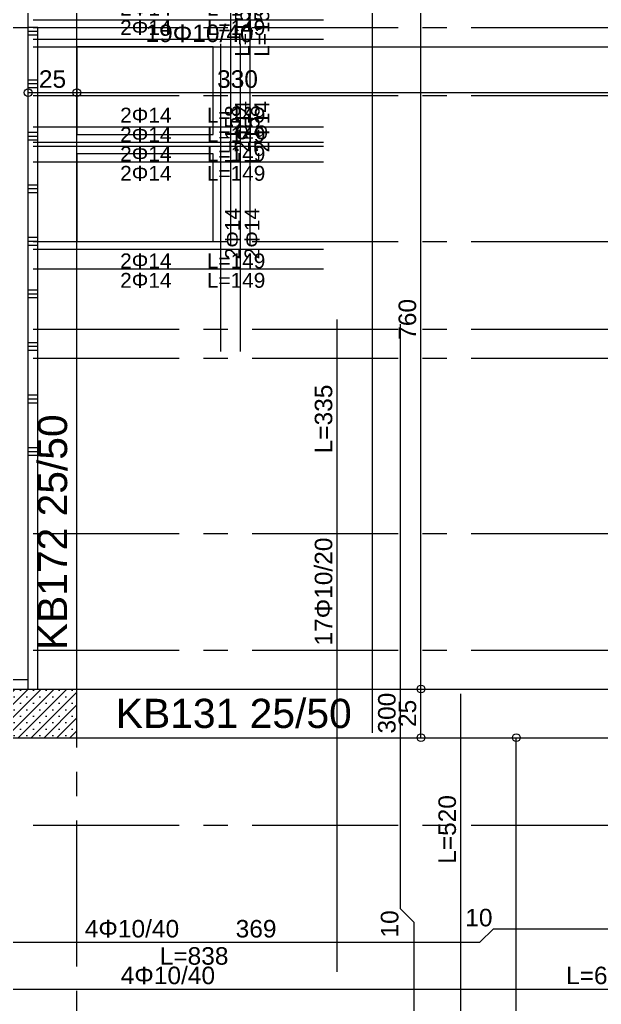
# Model space of a CAD drawing. Header units: millimetres. Extents: x 2232 to 85269, y -3593 to 5869.
# Drawn here: x 42472 to 42771, y 3720 to 4226 of the extents above; entities that cross this region are included whole.
import ezdxf

# ---------------------------------------------------------------- set-up
doc = ezdxf.new("R2010")
doc.units = ezdxf.units.MM
for name, pattern in [('CENTER2', [112.5, 75, -12.5, 12.5, -12.5]), ('DASHDOT2', [12.7, 6.35, -3.175, 0, -3.175]), ('HIDDEN2', [18.75, 12.5, -6.25])]:
    doc.linetypes.add(name, pattern=pattern)
doc.layers.add('aks', color=251, linetype='DASHDOT2', lineweight=35)
for name, color, linetype in [('Donatı Topl. Uzun. Yazısı', 7, 'Continuous'), ('Donatı Uz. Yazısı', 7, 'Continuous'), ('Donatı Yazısı', 7, 'Continuous'), ('Donatı Çizgisi', 7, 'Continuous'), ('Döşeme Boşluğu', 7, 'Continuous'), ('Kiriş', 7, 'Continuous'), ('Merdiven', 7, 'Continuous'), ('Panel', 7, 'Continuous'), ('Standart', 7, 'Continuous'), ('Statik Döşeme Kenarı', 7, 'Continuous'), ('Ölçülendirme', 7, 'Continuous')]:
    doc.layers.add(name, color=color, linetype=linetype)
doc.styles.add('arial_1_18', font='arial.ttf', dxfattribs={"height": 0.2})

# ---------------------------------------------------------------- blocks, each defined once
blk = doc.blocks.new('IDE128Entity13')
at = {"layer": 'Döşeme Boşluğu', "color": 8, "linetype": 'Continuous', "lineweight": -3}
blk.add_lwpolyline([(2110, 1015), (2180, 1015)], dxfattribs=at)
blk = doc.blocks.new('IDE128Entity14')
at = {"layer": 'Döşeme Boşluğu', "color": 8, "linetype": 'Continuous', "lineweight": -3}
blk.add_lwpolyline([(2180, 1015), (2180, 1060)], dxfattribs=at)
blk = doc.blocks.new('IDE128Entity15')
at = {"layer": 'Döşeme Boşluğu', "color": 8, "linetype": 'Continuous', "lineweight": -3}
blk.add_lwpolyline([(2180, 1060), (2110, 1060)], dxfattribs=at)
blk = doc.blocks.new('IDE128Entity16')
at = {"layer": 'Döşeme Boşluğu', "color": 8, "linetype": 'Continuous', "lineweight": -3}
blk.add_lwpolyline([(2110, 1060), (2110, 1015)], dxfattribs=at)
blk = doc.blocks.new('IDE128Entity17')
at = {"layer": 'Donatı Çizgisi', "color": 5, "linetype": 'Continuous', "lineweight": 5}
blk.add_lwpolyline([(2087.5, 1064), (2236.59, 1064)], dxfattribs=at)
at = {"layer": 'Donatı Topl. Uzun. Yazısı', "color": 1, "linetype": 'Continuous', "lineweight": 5, "style": 'arial_1_18'}
blk.add_text('L=149', height=7.65, dxfattribs=at).set_placement((2176.76, 1066.12))
at = {"layer": 'Donatı Yazısı', "color": 5, "linetype": 'Continuous', "lineweight": 5, "style": 'arial_1_18'}
blk.add_text('2Φ14', height=7.65, dxfattribs=at).set_placement((2132.23, 1066.12))
blk = doc.blocks.new('IDE128Entity18')
at = {"layer": 'Donatı Çizgisi', "color": 5, "linetype": 'Continuous', "lineweight": 5}
blk.add_lwpolyline([(2087.5, 1074), (2236.59, 1074)], dxfattribs=at)
at = {"layer": 'Donatı Topl. Uzun. Yazısı', "color": 1, "linetype": 'Continuous', "lineweight": 5, "style": 'arial_1_18'}
blk.add_text('L=149', height=7.65, dxfattribs=at).set_placement((2176.76, 1076.12))
at = {"layer": 'Donatı Yazısı', "color": 5, "linetype": 'Continuous', "lineweight": 5, "style": 'arial_1_18'}
blk.add_text('2Φ14', height=7.65, dxfattribs=at).set_placement((2132.23, 1076.12))
blk = doc.blocks.new('IDE128Entity19')
at = {"layer": 'Donatı Çizgisi', "color": 5, "linetype": 'Continuous', "lineweight": 5}
blk.add_lwpolyline([(2184, 958.41), (2184, 1116.59)], dxfattribs=at)
at = {"layer": 'Donatı Topl. Uzun. Yazısı', "color": 1, "linetype": 'Continuous', "lineweight": 5, "style": 'arial_1_18'}
blk.add_text('L=158', height=7.65, rotation=90, dxfattribs=at).set_placement((2193.78, 1054.94))
at = {"layer": 'Donatı Yazısı', "color": 5, "linetype": 'Continuous', "lineweight": 5, "style": 'arial_1_18'}
blk.add_text('2Φ14', height=7.65, rotation=90, dxfattribs=at).set_placement((2193.78, 1005.86))
blk = doc.blocks.new('IDE128Entity20')
at = {"layer": 'Donatı Çizgisi', "color": 5, "linetype": 'Continuous', "lineweight": 5}
blk.add_lwpolyline([(2194, 958.41), (2194, 1116.59)], dxfattribs=at)
at = {"layer": 'Donatı Topl. Uzun. Yazısı', "color": 1, "linetype": 'Continuous', "lineweight": 5, "style": 'arial_1_18'}
blk.add_text('L=158', height=7.65, rotation=90, dxfattribs=at).set_placement((2203.78, 1054.94))
at = {"layer": 'Donatı Yazısı', "color": 5, "linetype": 'Continuous', "lineweight": 5, "style": 'arial_1_18'}
blk.add_text('2Φ14', height=7.65, rotation=90, dxfattribs=at).set_placement((2203.78, 1005.86))
blk = doc.blocks.new('IDE128Entity21')
at = {"layer": 'Donatı Çizgisi', "color": 5, "linetype": 'Continuous', "lineweight": 5}
blk.add_lwpolyline([(2087.5, 1011), (2236.59, 1011)], dxfattribs=at)
at = {"layer": 'Donatı Topl. Uzun. Yazısı', "color": 1, "linetype": 'Continuous', "lineweight": 5, "style": 'arial_1_18'}
blk.add_text('L=149', height=7.65, dxfattribs=at).set_placement((2176.76, 1001.22))
at = {"layer": 'Donatı Yazısı', "color": 5, "linetype": 'Continuous', "lineweight": 5, "style": 'arial_1_18'}
blk.add_text('2Φ14', height=7.65, dxfattribs=at).set_placement((2132.23, 1001.22))
blk = doc.blocks.new('IDE128Entity22')
at = {"layer": 'Donatı Çizgisi', "color": 5, "linetype": 'Continuous', "lineweight": 5}
blk.add_lwpolyline([(2087.5, 1001), (2236.59, 1001)], dxfattribs=at)
at = {"layer": 'Donatı Topl. Uzun. Yazısı', "color": 1, "linetype": 'Continuous', "lineweight": 5, "style": 'arial_1_18'}
blk.add_text('L=149', height=7.65, dxfattribs=at).set_placement((2176.76, 991.22))
at = {"layer": 'Donatı Yazısı', "color": 5, "linetype": 'Continuous', "lineweight": 5, "style": 'arial_1_18'}
blk.add_text('2Φ14', height=7.65, dxfattribs=at).set_placement((2132.23, 991.22))
blk = doc.blocks.new('IDE128Entity23')
at = {"layer": 'Döşeme Boşluğu', "color": 8, "linetype": 'Continuous', "lineweight": -3}
blk.add_lwpolyline([(2110, 1070), (2180, 1070)], dxfattribs=at)
blk = doc.blocks.new('IDE128Entity24')
at = {"layer": 'Döşeme Boşluğu', "color": 8, "linetype": 'Continuous', "lineweight": -3}
blk.add_lwpolyline([(2180, 1070), (2180, 1115)], dxfattribs=at)
blk = doc.blocks.new('IDE128Entity25')
at = {"layer": 'Döşeme Boşluğu', "color": 8, "linetype": 'Continuous', "lineweight": -3}
blk.add_lwpolyline([(2180, 1115), (2110, 1115)], dxfattribs=at)
blk = doc.blocks.new('IDE128Entity26')
at = {"layer": 'Döşeme Boşluğu', "color": 8, "linetype": 'Continuous', "lineweight": -3}
blk.add_lwpolyline([(2110, 1115), (2110, 1070)], dxfattribs=at)
blk = doc.blocks.new('IDE128Entity27')
at = {"layer": 'Donatı Çizgisi', "color": 5, "linetype": 'Continuous', "lineweight": 5}
blk.add_lwpolyline([(2087.5, 1119), (2236.59, 1119)], dxfattribs=at)
at = {"layer": 'Donatı Topl. Uzun. Yazısı', "color": 1, "linetype": 'Continuous', "lineweight": 5, "style": 'arial_1_18'}
blk.add_text('L=149', height=7.65, dxfattribs=at).set_placement((2176.76, 1121.12))
at = {"layer": 'Donatı Yazısı', "color": 5, "linetype": 'Continuous', "lineweight": 5, "style": 'arial_1_18'}
blk.add_text('2Φ14', height=7.65, dxfattribs=at).set_placement((2132.23, 1121.12))
blk = doc.blocks.new('IDE128Entity28')
at = {"layer": 'Donatı Çizgisi', "color": 5, "linetype": 'Continuous', "lineweight": 5}
blk.add_lwpolyline([(2087.5, 1129), (2236.59, 1129)], dxfattribs=at)
at = {"layer": 'Donatı Topl. Uzun. Yazısı', "color": 1, "linetype": 'Continuous', "lineweight": 5, "style": 'arial_1_18'}
blk.add_text('L=149', height=7.65, dxfattribs=at).set_placement((2176.76, 1131.12))
at = {"layer": 'Donatı Yazısı', "color": 5, "linetype": 'Continuous', "lineweight": 5, "style": 'arial_1_18'}
blk.add_text('2Φ14', height=7.65, dxfattribs=at).set_placement((2132.23, 1131.12))
blk = doc.blocks.new('IDE128Entity29')
at = {"layer": 'Donatı Çizgisi', "color": 5, "linetype": 'Continuous', "lineweight": 5}
blk.add_lwpolyline([(2189, 1013.41), (2189, 1171.59)], dxfattribs=at)
at = {"layer": 'Donatı Topl. Uzun. Yazısı', "color": 1, "linetype": 'Continuous', "lineweight": 5, "style": 'arial_1_18'}
blk.add_text('L=158', height=7.65, rotation=90, dxfattribs=at).set_placement((2198.78, 1109.94))
at = {"layer": 'Donatı Yazısı', "color": 5, "linetype": 'Continuous', "lineweight": 5, "style": 'arial_1_18'}
blk.add_text('2Φ14', height=7.65, rotation=90, dxfattribs=at).set_placement((2198.78, 1060.86))
blk = doc.blocks.new('IDE128Entity30')
at = {"layer": 'Donatı Çizgisi', "color": 5, "linetype": 'Continuous', "lineweight": 5}
blk.add_lwpolyline([(2199, 1013.41), (2199, 1171.59)], dxfattribs=at)
at = {"layer": 'Donatı Topl. Uzun. Yazısı', "color": 1, "linetype": 'Continuous', "lineweight": 5, "style": 'arial_1_18'}
blk.add_text('L=158', height=7.65, rotation=90, dxfattribs=at).set_placement((2208.78, 1109.94))
at = {"layer": 'Donatı Yazısı', "color": 5, "linetype": 'Continuous', "lineweight": 5, "style": 'arial_1_18'}
blk.add_text('2Φ14', height=7.65, rotation=90, dxfattribs=at).set_placement((2208.78, 1060.86))
blk = doc.blocks.new('IDE128Entity31')
at = {"layer": 'Donatı Çizgisi', "color": 5, "linetype": 'Continuous', "lineweight": 5}
blk.add_lwpolyline([(2087.5, 1066), (2236.59, 1066)], dxfattribs=at)
at = {"layer": 'Donatı Topl. Uzun. Yazısı', "color": 1, "linetype": 'Continuous', "lineweight": 5, "style": 'arial_1_18'}
blk.add_text('L=149', height=7.65, dxfattribs=at).set_placement((2176.76, 1056.22))
at = {"layer": 'Donatı Yazısı', "color": 5, "linetype": 'Continuous', "lineweight": 5, "style": 'arial_1_18'}
blk.add_text('2Φ14', height=7.65, dxfattribs=at).set_placement((2132.23, 1056.22))
blk = doc.blocks.new('IDE128Entity32')
at = {"layer": 'Donatı Çizgisi', "color": 5, "linetype": 'Continuous', "lineweight": 5}
blk.add_lwpolyline([(2087.5, 1056), (2236.59, 1056)], dxfattribs=at)
at = {"layer": 'Donatı Topl. Uzun. Yazısı', "color": 1, "linetype": 'Continuous', "lineweight": 5, "style": 'arial_1_18'}
blk.add_text('L=149', height=7.65, dxfattribs=at).set_placement((2176.76, 1046.22))
at = {"layer": 'Donatı Yazısı', "color": 5, "linetype": 'Continuous', "lineweight": 5, "style": 'arial_1_18'}
blk.add_text('2Φ14', height=7.65, dxfattribs=at).set_placement((2132.23, 1046.22))
blk = doc.blocks.new('IDE128Entity60')
at = {"layer": 'Statik Döşeme Kenarı', "color": 1, "linetype": 'Continuous', "lineweight": 5}
blk.add_lwpolyline([(1825, 1125), (2085, 1125)], dxfattribs=at)
blk = doc.blocks.new('IDE128Entity115')
at = {"layer": 'Kiriş', "color": 4, "linetype": 'Continuous', "lineweight": 5}
blk.add_lwpolyline([(2110, 760), (2440, 760)], dxfattribs=at)
blk = doc.blocks.new('IDE128Entity116')
at = {"layer": 'Kiriş', "color": 4, "linetype": 'Continuous', "lineweight": 5}
blk.add_lwpolyline([(2110, 785), (2440, 785)], dxfattribs=at)
blk = doc.blocks.new('IDE128Entity117')
at = {"layer": 'Kiriş', "color": 159, "linetype": 'Continuous', "lineweight": 5, "style": 'arial_1_18'}
blk.add_text('KB131 25/50', height=15, dxfattribs=at).set_placement((2130, 765))
blk = doc.blocks.new('IDE128Entity130')
at = {"layer": 'Kiriş', "color": 4, "linetype": 'Continuous', "lineweight": 5}
blk.add_lwpolyline([(2110, 785), (2110, 1315)], dxfattribs=at)
blk = doc.blocks.new('IDE128Entity131')
at = {"layer": 'Kiriş', "color": 4, "linetype": 'Continuous', "lineweight": 5}
blk.add_lwpolyline([(2085, 785), (2085, 1125)], dxfattribs=at)
blk = doc.blocks.new('IDE128Entity132')
at = {"layer": 'Kiriş', "color": 4, "linetype": 'Continuous', "lineweight": 5}
blk.add_lwpolyline([(2085, 1125), (2085, 1315)], dxfattribs=at)
blk = doc.blocks.new('IDE128Entity133')
at = {"layer": 'Kiriş', "color": 159, "linetype": 'Continuous', "lineweight": 5, "style": 'arial_1_18'}
blk.add_text('KB172 25/50', height=15, rotation=90, dxfattribs=at).set_placement((2105, 805))
blk = doc.blocks.new('IDE128Entity328')
at = {"layer": 'Panel', "linetype": 'Continuous', "lineweight": 5}
h = blk.add_hatch(dxfattribs=at)
h.set_pattern_fill('SACNCR', color=163, scale=50, style=0)
h.set_pattern_definition([(45, (0, 0), (-3.314563, 3.314563), []), (45, (3.3146, 0), (-3.314563, 3.314563), [0, -4.6875])])
h.paths.add_polyline_path([(1800, 785), (2110, 785), (2110, 760), (1800, 760)])
blk = doc.blocks.new('IDE128Entity330')
at = {"layer": 'Panel', "color": 164, "linetype": 'Continuous', "lineweight": -3}
blk.add_lwpolyline([(1800, 760), (2110, 760)], dxfattribs=at)
blk = doc.blocks.new('IDE128Entity331')
at = {"layer": 'Panel', "color": 164, "linetype": 'Continuous', "lineweight": -3}
blk.add_lwpolyline([(2110, 760), (2110, 785)], dxfattribs=at)
blk = doc.blocks.new('IDE128Entity332')
at = {"layer": 'Panel', "color": 164, "linetype": 'Continuous', "lineweight": -3}
blk.add_lwpolyline([(1800, 785), (2110, 785)], dxfattribs=at)
blk = doc.blocks.new('IDE128Entity531')
at = {"layer": 'aks', "color": 251, "linetype": 'CENTER2', "lineweight": -3}
blk.add_lwpolyline([(-50, 805), (3260, 805)], dxfattribs=at)
blk = doc.blocks.new('IDE128Entity538')
at = {"layer": 'aks', "color": 251, "linetype": 'CENTER2', "lineweight": -3}
blk.add_lwpolyline([(-50, 955), (3260, 955)], dxfattribs=at)
blk = doc.blocks.new('IDE128Entity559')
at = {"layer": 'aks', "color": 251, "linetype": 'CENTER2', "lineweight": -3}
blk.add_lwpolyline([(-50, 760), (3260, 760)], dxfattribs=at)
blk = doc.blocks.new('IDE128Entity566')
at = {"layer": 'aks', "color": 251, "linetype": 'CENTER2', "lineweight": -3}
blk.add_lwpolyline([(-50, 1015), (3260, 1015)], dxfattribs=at)
blk = doc.blocks.new('IDE128Entity573')
at = {"layer": 'aks', "color": 251, "linetype": 'CENTER2', "lineweight": -3}
blk.add_lwpolyline([(-50, 1125), (3260, 1125)], dxfattribs=at)
blk = doc.blocks.new('IDE128Entity580')
at = {"layer": 'aks', "color": 251, "linetype": 'CENTER2', "lineweight": -3}
blk.add_lwpolyline([(-50, 970), (3260, 970)], dxfattribs=at)
blk = doc.blocks.new('IDE128Entity587')
at = {"layer": 'aks', "color": 251, "linetype": 'CENTER2', "lineweight": -3}
blk.add_lwpolyline([(-50, 715), (3260, 715)], dxfattribs=at)
blk = doc.blocks.new('IDE128Entity594')
at = {"layer": 'aks', "color": 251, "linetype": 'CENTER2', "lineweight": -3}
blk.add_lwpolyline([(-50, 865), (3260, 865)], dxfattribs=at)
blk = doc.blocks.new('IDE128Entity601')
at = {"layer": 'aks', "color": 251, "linetype": 'CENTER2', "lineweight": -3}
blk.add_lwpolyline([(-50, 1090), (3260, 1090)], dxfattribs=at)
blk = doc.blocks.new('IDE128Entity657')
at = {"layer": 'aks', "color": 251, "linetype": 'CENTER2', "lineweight": -3}
blk.add_lwpolyline([(2110, 80), (2110, 2250)], dxfattribs=at)
blk = doc.blocks.new('IDE128Entity803')
at = {"layer": 'Merdiven', "color": 171, "linetype": 'Continuous', "lineweight": -3}
blk.add_lwpolyline([(1830, 790), (2085, 790)], dxfattribs=at)
blk = doc.blocks.new('IDE128Entity806')
at = {"layer": 'Merdiven', "color": 171, "linetype": 'Continuous', "lineweight": -3}
blk.add_lwpolyline([(2085, 790), (2085, 909)], dxfattribs=at)
blk = doc.blocks.new('IDE128Entity814')
at = {"layer": 'Merdiven', "color": 171, "linetype": 'Continuous', "lineweight": -3}
blk.add_lwpolyline([(2085, 909), (2085, 1125)], dxfattribs=at)
blk = doc.blocks.new('IDE128Entity815')
at = {"layer": 'Merdiven', "color": 171, "linetype": 'Continuous', "lineweight": -3}
blk.add_lwpolyline([(2075, 1125), (2085, 1125)], dxfattribs=at)
blk = doc.blocks.new('IDE128Entity896')
at = {"layer": 'Merdiven', "color": 171, "linetype": 'Continuous', "lineweight": -3}
blk.add_lwpolyline([(1820, 785), (2090, 785)], dxfattribs=at)
blk = doc.blocks.new('IDE128Entity897')
at = {"layer": 'Merdiven', "color": 171, "linetype": 'Continuous', "lineweight": -3}
blk.add_lwpolyline([(2090, 785), (2090, 909)], dxfattribs=at)
blk = doc.blocks.new('IDE128Entity899')
at = {"layer": 'Merdiven', "color": 171, "linetype": 'Continuous', "lineweight": -3}
blk.add_lwpolyline([(2090, 909), (2085, 909)], dxfattribs=at)
blk = doc.blocks.new('IDE128Entity904')
at = {"layer": 'Merdiven', "color": 171, "linetype": 'HIDDEN2', "lineweight": -3}
blk.add_lwpolyline([(2090, 909), (2085, 909)], dxfattribs=at)
blk = doc.blocks.new('IDE128Entity907')
at = {"layer": 'Merdiven', "color": 171, "linetype": 'HIDDEN2', "lineweight": -3}
blk.add_lwpolyline([(2090, 936), (2085, 936)], dxfattribs=at)
blk = doc.blocks.new('IDE128Entity910')
at = {"layer": 'Merdiven', "color": 171, "linetype": 'HIDDEN2', "lineweight": -3}
blk.add_lwpolyline([(2090, 963), (2085, 963)], dxfattribs=at)
blk = doc.blocks.new('IDE128Entity913')
at = {"layer": 'Merdiven', "color": 171, "linetype": 'HIDDEN2', "lineweight": -3}
blk.add_lwpolyline([(2090, 990), (2085, 990)], dxfattribs=at)
blk = doc.blocks.new('IDE128Entity916')
at = {"layer": 'Merdiven', "color": 171, "linetype": 'HIDDEN2', "lineweight": -3}
blk.add_lwpolyline([(2090, 1017), (2085, 1017)], dxfattribs=at)
blk = doc.blocks.new('IDE128Entity919')
at = {"layer": 'Merdiven', "color": 171, "linetype": 'HIDDEN2', "lineweight": -3}
blk.add_lwpolyline([(2090, 1044), (2085, 1044)], dxfattribs=at)
blk = doc.blocks.new('IDE128Entity922')
at = {"layer": 'Merdiven', "color": 171, "linetype": 'HIDDEN2', "lineweight": -3}
blk.add_lwpolyline([(2090, 1071), (2085, 1071)], dxfattribs=at)
blk = doc.blocks.new('IDE128Entity925')
at = {"layer": 'Merdiven', "color": 171, "linetype": 'HIDDEN2', "lineweight": -3}
blk.add_lwpolyline([(2090, 1098), (2085, 1098)], dxfattribs=at)
blk = doc.blocks.new('IDE128Entity928')
at = {"layer": 'Merdiven', "color": 171, "linetype": 'HIDDEN2', "lineweight": -3}
blk.add_lwpolyline([(2090, 1125), (2085, 1125)], dxfattribs=at)
blk = doc.blocks.new('IDE128Entity931')
at = {"layer": 'Merdiven', "color": 171, "linetype": 'HIDDEN2', "lineweight": -3}
blk.add_lwpolyline([(2090, 907), (2085, 907)], dxfattribs=at)
blk = doc.blocks.new('IDE128Entity933')
at = {"layer": 'Merdiven', "color": 171, "linetype": 'HIDDEN2', "lineweight": -3}
blk.add_lwpolyline([(2090, 934), (2085, 934)], dxfattribs=at)
blk = doc.blocks.new('IDE128Entity935')
at = {"layer": 'Merdiven', "color": 171, "linetype": 'HIDDEN2', "lineweight": -3}
blk.add_lwpolyline([(2090, 961), (2085, 961)], dxfattribs=at)
blk = doc.blocks.new('IDE128Entity937')
at = {"layer": 'Merdiven', "color": 171, "linetype": 'HIDDEN2', "lineweight": -3}
blk.add_lwpolyline([(2090, 988), (2085, 988)], dxfattribs=at)
blk = doc.blocks.new('IDE128Entity939')
at = {"layer": 'Merdiven', "color": 171, "linetype": 'HIDDEN2', "lineweight": -3}
blk.add_lwpolyline([(2090, 1015), (2085, 1015)], dxfattribs=at)
blk = doc.blocks.new('IDE128Entity941')
at = {"layer": 'Merdiven', "color": 171, "linetype": 'HIDDEN2', "lineweight": -3}
blk.add_lwpolyline([(2090, 1042), (2085, 1042)], dxfattribs=at)
blk = doc.blocks.new('IDE128Entity943')
at = {"layer": 'Merdiven', "color": 171, "linetype": 'HIDDEN2', "lineweight": -3}
blk.add_lwpolyline([(2090, 1069), (2085, 1069)], dxfattribs=at)
blk = doc.blocks.new('IDE128Entity945')
at = {"layer": 'Merdiven', "color": 171, "linetype": 'HIDDEN2', "lineweight": -3}
blk.add_lwpolyline([(2090, 1096), (2085, 1096)], dxfattribs=at)
blk = doc.blocks.new('IDE128Entity947')
at = {"layer": 'Merdiven', "color": 171, "linetype": 'HIDDEN2', "lineweight": -3}
blk.add_lwpolyline([(2090, 1123), (2085, 1123)], dxfattribs=at)
blk = doc.blocks.new('IDE128Entity949')
at = {"layer": 'Merdiven', "color": 171, "linetype": 'Continuous', "lineweight": -3}
blk.add_lwpolyline([(2090, 905), (2085, 905)], dxfattribs=at)
blk = doc.blocks.new('IDE128Entity951')
at = {"layer": 'Merdiven', "color": 171, "linetype": 'Continuous', "lineweight": -3}
blk.add_lwpolyline([(2090, 932), (2085, 932)], dxfattribs=at)
blk = doc.blocks.new('IDE128Entity953')
at = {"layer": 'Merdiven', "color": 171, "linetype": 'Continuous', "lineweight": -3}
blk.add_lwpolyline([(2090, 959), (2085, 959)], dxfattribs=at)
blk = doc.blocks.new('IDE128Entity955')
at = {"layer": 'Merdiven', "color": 171, "linetype": 'Continuous', "lineweight": -3}
blk.add_lwpolyline([(2090, 986), (2085, 986)], dxfattribs=at)
blk = doc.blocks.new('IDE128Entity957')
at = {"layer": 'Merdiven', "color": 171, "linetype": 'Continuous', "lineweight": -3}
blk.add_lwpolyline([(2090, 1013), (2085, 1013)], dxfattribs=at)
blk = doc.blocks.new('IDE128Entity959')
at = {"layer": 'Merdiven', "color": 171, "linetype": 'Continuous', "lineweight": -3}
blk.add_lwpolyline([(2090, 1040), (2085, 1040)], dxfattribs=at)
blk = doc.blocks.new('IDE128Entity961')
at = {"layer": 'Merdiven', "color": 171, "linetype": 'Continuous', "lineweight": -3}
blk.add_lwpolyline([(2090, 1067), (2085, 1067)], dxfattribs=at)
blk = doc.blocks.new('IDE128Entity963')
at = {"layer": 'Merdiven', "color": 171, "linetype": 'Continuous', "lineweight": -3}
blk.add_lwpolyline([(2090, 1094), (2085, 1094)], dxfattribs=at)
blk = doc.blocks.new('IDE128Entity965')
at = {"layer": 'Merdiven', "color": 171, "linetype": 'Continuous', "lineweight": -3}
blk.add_lwpolyline([(2090, 1121), (2085, 1121)], dxfattribs=at)
blk = doc.blocks.new('IDE128Entity967')
at = {"layer": 'Merdiven', "color": 171, "linetype": 'Continuous', "lineweight": -3}
blk.add_lwpolyline([(2090, 909), (2085, 909)], dxfattribs=at)
blk = doc.blocks.new('IDE128Entity969')
at = {"layer": 'Merdiven', "color": 171, "linetype": 'Continuous', "lineweight": -3}
blk.add_lwpolyline([(2090, 909), (2090, 1125)], dxfattribs=at)
blk = doc.blocks.new('IDE128Entity970')
at = {"layer": 'Merdiven', "color": 171, "linetype": 'Continuous', "lineweight": -3}
blk.add_lwpolyline([(2090, 1125), (2085, 1125)], dxfattribs=at)
blk = doc.blocks.new('IDE128Entity1407')
at = {"layer": 'Donatı Çizgisi', "color": 5, "linetype": 'Continuous', "lineweight": 5}
for points in [[(2261.75, 762.5), (2261.75, 1567.5)], [(2087.5, 1115), (2462.5, 1115)], [(2243.65, 639.75), (2243.65, 975)], [(2276.16, 672), (2276.16, 972.5)], [(2307.16, 262.5), (2307.16, 782.5)], [(2283.16, 665), (2276.16, 672)], [(2283.16, 352.86), (2283.16, 665)], [(2317, 654.85), (2324, 661.85)], [(2324, 661.85), (2550, 661.85)], [(1948, 654.85), (2317, 654.85)], [(1802.5, 630.85), (2462.5, 630.85)]]:
    blk.add_lwpolyline(points, dxfattribs=at)
at = {"layer": 'Donatı Topl. Uzun. Yazısı', "color": 1, "linetype": 'Continuous', "lineweight": 5, "style": 'arial_1_18'}
for s, p in [('L=335', (2241.15, 906.16)), ('L=520', (2304.66, 695.19))]:
    blk.add_text(s, height=9, rotation=90, dxfattribs=at).set_placement(p)
for s, p in [('L=838', (2152.54, 643.35)), ('L=660', (2361.19, 633.35))]:
    blk.add_text(s, height=9, dxfattribs=at).set_placement(p)
at = {"layer": 'Donatı Uz. Yazısı', "color": 5, "linetype": 'Continuous', "lineweight": 5, "style": 'arial_1_18'}
for s, p in [('300', (2273.66, 762.15)), ('10', (2275.09, 657.32))]:
    blk.add_text(s, height=9, rotation=90, dxfattribs=at).set_placement(p)
for s, p in [('10', (2309.46, 663.06)), ('369', (2191.54, 657.35))]:
    blk.add_text(s, height=9, dxfattribs=at).set_placement(p)
at = {"layer": 'Donatı Yazısı', "color": 5, "linetype": 'Continuous', "lineweight": 5, "style": 'arial_1_18'}
for s, p in [('19Φ10/40', (2145.25, 1117.5)), ('4Φ10/40', (2114.05, 657.35)), ('4Φ10/40', (2132.5, 633.35))]:
    blk.add_text(s, height=9, dxfattribs=at).set_placement(p)
blk.add_text('17Φ10/20', height=9, rotation=90, dxfattribs=at).set_placement((2241.15, 807.38))
blk = doc.blocks.new('IDE128Entity1408')
at = {"layer": 'Ölçülendirme', "color": 1, "linetype": 'Continuous', "lineweight": 5}
for points in [[(2286.7, 760), (2286.7, 1545)], [(2085, 1091.5), (2440, 1091.5)], [(2335.66, 260), (2335.66, 760)]]:
    blk.add_lwpolyline(points, dxfattribs=at)
for centre in [(2085, 1091.5), (2110, 1091.5), (2286.7, 785), (2286.7, 760), (2335.66, 760)]:
    blk.add_circle(centre, 2, dxfattribs=at)
at = {"layer": 'Ölçülendirme', "color": 1, "linetype": 'Continuous', "lineweight": 5, "style": 'arial_1_18'}
for s, p in [('25', (2090.51, 1094)), ('330', (2182.01, 1094))]:
    blk.add_text(s, height=9, dxfattribs=at).set_placement(p)
for s, p in [('760', (2284.2, 964.51)), ('25', (2284.2, 765.51))]:
    blk.add_text(s, height=9, rotation=90, dxfattribs=at).set_placement(p)

msp = doc.modelspace()

# ---------------------------------------------------------------- block references
at = {"layer": 'aks'}
for name in ['IDE128Entity657', 'IDE128Entity573', 'IDE128Entity601', 'IDE128Entity566', 'IDE128Entity580', 'IDE128Entity538', 'IDE128Entity594', 'IDE128Entity531', 'IDE128Entity559', 'IDE128Entity587']:
    msp.add_blockref(name, (40391.75, 3097), dxfattribs=at)
at = {"layer": 'Döşeme Boşluğu'}
for name in ['IDE128Entity25', 'IDE128Entity26', 'IDE128Entity24', 'IDE128Entity23', 'IDE128Entity15', 'IDE128Entity16', 'IDE128Entity14', 'IDE128Entity13']:
    msp.add_blockref(name, (40391.75, 3097), dxfattribs=at)
at = {"layer": 'Kiriş'}
for name in ['IDE128Entity132', 'IDE128Entity130', 'IDE128Entity131', 'IDE128Entity133', 'IDE128Entity116', 'IDE128Entity117', 'IDE128Entity115']:
    msp.add_blockref(name, (40391.75, 3097), dxfattribs=at)
at = {"layer": 'Merdiven'}
for name in ['IDE128Entity815', 'IDE128Entity814', 'IDE128Entity928', 'IDE128Entity970', 'IDE128Entity969', 'IDE128Entity947', 'IDE128Entity965', 'IDE128Entity925', 'IDE128Entity945', 'IDE128Entity963', 'IDE128Entity922', 'IDE128Entity943', 'IDE128Entity961', 'IDE128Entity919', 'IDE128Entity941', 'IDE128Entity959', 'IDE128Entity916', 'IDE128Entity939', 'IDE128Entity957', 'IDE128Entity913', 'IDE128Entity937', 'IDE128Entity955', 'IDE128Entity910', 'IDE128Entity935', 'IDE128Entity953', 'IDE128Entity907', 'IDE128Entity933', 'IDE128Entity951', 'IDE128Entity806', 'IDE128Entity899', 'IDE128Entity904', 'IDE128Entity967', 'IDE128Entity931', 'IDE128Entity897', 'IDE128Entity949', 'IDE128Entity803', 'IDE128Entity896']:
    msp.add_blockref(name, (40391.75, 3097), dxfattribs=at)
at = {"layer": 'Panel'}
for name in ['IDE128Entity328', 'IDE128Entity332', 'IDE128Entity331', 'IDE128Entity330']:
    msp.add_blockref(name, (40391.75, 3097), dxfattribs=at)
at = {"layer": 'Standart'}
for name in ['IDE128Entity1408', 'IDE128Entity1407', 'IDE128Entity29', 'IDE128Entity30', 'IDE128Entity28', 'IDE128Entity27', 'IDE128Entity19', 'IDE128Entity20', 'IDE128Entity18', 'IDE128Entity17', 'IDE128Entity31', 'IDE128Entity32', 'IDE128Entity21', 'IDE128Entity22']:
    msp.add_blockref(name, (40391.75, 3097), dxfattribs=at)
at = {"layer": 'Statik Döşeme Kenarı'}
msp.add_blockref('IDE128Entity60', (40391.75, 3097), dxfattribs=at)

doc.saveas('drawing.dxf')
